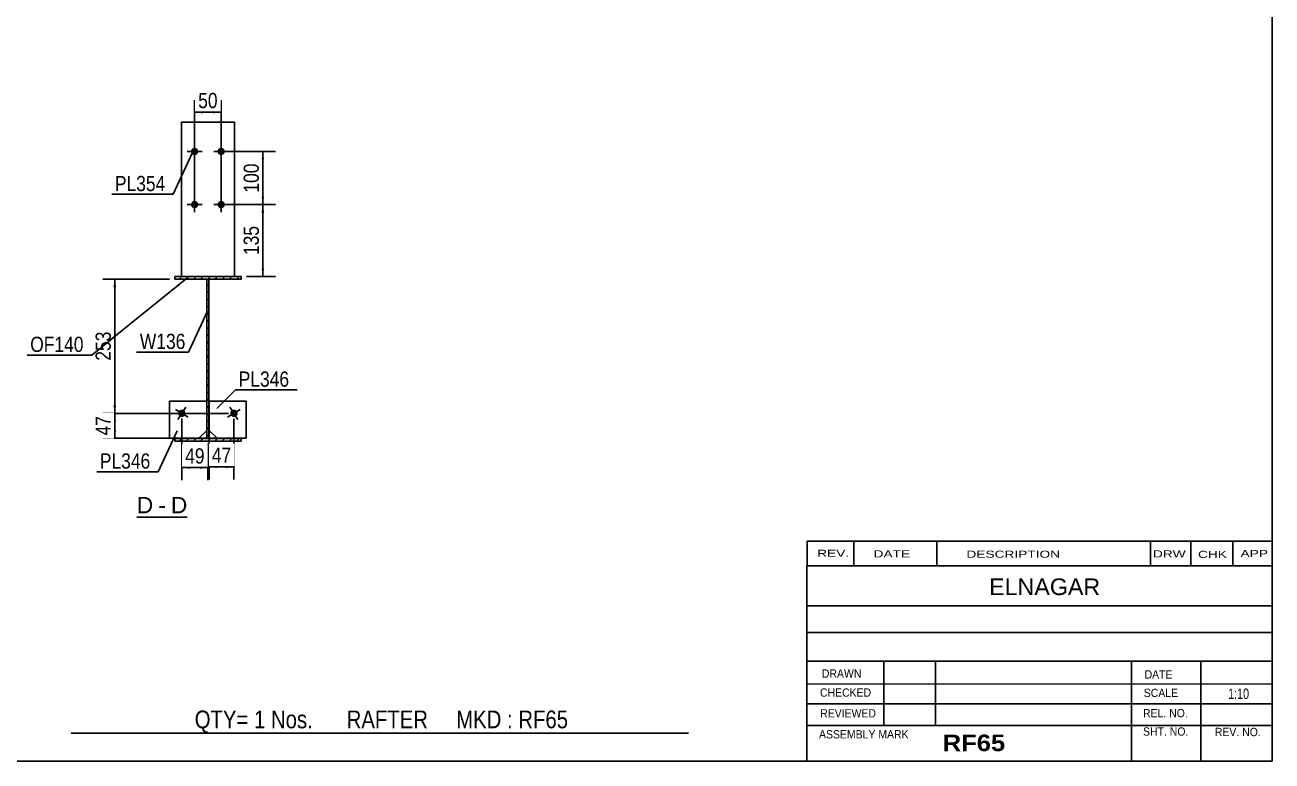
# Model space of a CAD drawing. Header units: millimetres. Extents: x -25 to 378, y -191 to 86.
# Drawn here: x 143 to 377.8, y -190.7 to -52.2 of the extents above; entities that cross this region are included whole.
import ezdxf

# ---------------------------------------------------------------- set-up
doc = ezdxf.new("R2010")
doc.units = ezdxf.units.MM
doc.linetypes.add('DXK_LINE_DOT1', pattern=[1.8814, 0.9407, -0.9407])
doc.styles.add('Arial', font='ARIAL.TTF', dxfattribs={"height": 0.2})
doc.styles.add('Arial Bold', font='ARIALBD.TTF', dxfattribs={"height": 0.2})
doc.styles.add('Arial Narrow', font='ARIALN.TTF', dxfattribs={"height": 0.2})

# ---------------------------------------------------------------- blocks, each defined once
blk = doc.blocks.new('Unknown-624479089-11088')
at = {"color": 5, "linetype": 'Continuous'}
for p, q in [((377.84, -190.68), (377.84, 86.32)), ((-22.16, -190.68), (377.84, -190.68))]:
    blk.add_line(p, q, dxfattribs=at)
blk = doc.blocks.new('Unknown-624479089-17 - 7328')
at = {"color": 7, "linetype": 'Continuous'}
blk.add_line((164.11, -144.81), (173.61, -144.81), dxfattribs=at)
at = {"color": 0, "linetype": 'Continuous'}
blk.add_wipeout([(167.19, -144.06), (167.19, -140.86), (164.11, -140.86), (164.11, -144.06)], dxfattribs=at)
blk.add_wipeout([(169.57, -144.06), (169.57, -140.86), (168.15, -140.86), (168.15, -144.06)], dxfattribs=at)
at = {"color": 96, "linetype": 'Continuous', "style": 'Arial'}
blk.add_text('D', height=3.06, dxfattribs=at).set_placement((164.11, -144.06))
at = {"color": 0, "linetype": 'Continuous'}
blk.add_wipeout([(173.61, -144.06), (173.61, -140.86), (170.53, -140.86), (170.53, -144.06)], dxfattribs=at)
at = {"color": 96, "linetype": 'Continuous', "style": 'Arial'}
for s, p in [('-', (168.15, -144.06)), ('D', (170.53, -144.06))]:
    blk.add_text(s, height=3.06, dxfattribs=at).set_placement(p)
blk = doc.blocks.new('Bolt-624479089-7430 - 7328')
at = {"linetype": 'Continuous'}
for points in [[(175.69, -75.98, -1), (174.29, -75.98, -1)], [(180.69, -75.98, -1), (179.29, -75.98, -1)], [(175.69, -85.98, -1), (174.29, -85.98, -1)], [(180.69, -85.98, -1), (179.29, -85.98, -1)]]:
    blk.add_hatch(color=3, dxfattribs=at).paths.add_polyline_path(points)
at = {"color": 3, "linetype": 'Continuous'}
for p, q in [((174.99, -74.58), (174.99, -77.38)), ((179.99, -74.58), (179.99, -77.38)), ((176.39, -75.98), (173.59, -75.98)), ((181.39, -75.98), (178.59, -75.98)), ((176.39, -85.98), (173.59, -85.98)), ((174.99, -84.58), (174.99, -87.38)), ((181.39, -85.98), (178.59, -85.98)), ((179.99, -84.58), (179.99, -87.38))]:
    blk.add_line(p, q, dxfattribs=at)
blk = doc.blocks.new('Part-624479089-7389 - 7328')
at = {"color": 2, "linetype": 'Continuous'}
for p, q in [((170.26, -129.96), (170.26, -122.96)), ((170.26, -122.96), (177.26, -122.96)), ((177.26, -122.96), (177.26, -128.46)), ((177.26, -128.46), (175.76, -129.96)), ((175.76, -129.96), (170.26, -129.96))]:
    blk.add_line(p, q, dxfattribs=at)
at = {"color": 7, "linetype": 'DXK_LINE_DOT1'}
for p, q in [((170.26, -122.96), (177.26, -122.96)), ((175.76, -129.96), (170.26, -129.96))]:
    blk.add_line(p, q, dxfattribs=at)
blk = doc.blocks.new('Part-624479089-7329 - 7328')
at = {"linetype": 'Continuous'}
h = blk.add_hatch(dxfattribs=at)
h.set_pattern_fill('', scale=0.3, style=0, pattern_type=0)
h.set_pattern_definition([(45, (171.241, -99.485), (-0.67352, 0.67352), [])])
h.paths.add_polyline_path([(183.74, -99.49), (171.24, -99.49), (171.24, -99.99), (183.74, -99.99)])
at = {"color": 2, "linetype": 'Continuous'}
for p, q in [((171.24, -99.49), (183.74, -99.49)), ((171.24, -99.99), (171.24, -99.49)), ((183.74, -99.99), (171.24, -99.99)), ((183.74, -99.49), (183.74, -99.99))]:
    blk.add_line(p, q, dxfattribs=at)
blk = doc.blocks.new('Part-624479089-7358 - 7328')
at = {"color": 2, "linetype": 'Continuous'}
for p, q in [((172.49, -70.49), (172.49, -99.49)), ((182.49, -70.49), (172.49, -70.49)), ((182.49, -70.49), (182.49, -99.49))]:
    blk.add_line(p, q, dxfattribs=at)
at = {"color": 7, "linetype": 'DXK_LINE_DOT1'}
for p, q in [((182.49, -70.49), (172.49, -70.49)), ((182.49, -99.49), (172.49, -99.49))]:
    blk.add_line(p, q, dxfattribs=at)
blk = doc.blocks.new('Part-624479089-7334 - 7328')
at = {"linetype": 'Continuous'}
h = blk.add_hatch(dxfattribs=at)
h.set_pattern_fill('', scale=0.3, style=0, pattern_type=0)
h.set_pattern_definition([(45, (171.241, -129.985), (-0.67352, 0.67352), [])])
h.paths.add_polyline_path([(183.74, -129.99), (171.24, -129.99), (171.24, -130.49), (183.74, -130.49)])
at = {"color": 2, "linetype": 'Continuous'}
for p, q in [((171.24, -129.99), (183.74, -129.99)), ((171.24, -130.49), (171.24, -129.99)), ((183.74, -130.49), (171.24, -130.49)), ((183.74, -129.99), (183.74, -130.49))]:
    blk.add_line(p, q, dxfattribs=at)
blk = doc.blocks.new('Part-624479089-7392 - 7328')
at = {"color": 2, "linetype": 'Continuous'}
for p, q in [((177.72, -128.46), (177.72, -122.96)), ((177.72, -122.96), (184.72, -122.96)), ((184.72, -122.96), (184.72, -129.96)), ((179.22, -129.96), (177.72, -128.46)), ((184.72, -129.96), (179.22, -129.96))]:
    blk.add_line(p, q, dxfattribs=at)
at = {"color": 7, "linetype": 'DXK_LINE_DOT1'}
for p, q in [((177.72, -122.96), (184.72, -122.96)), ((179.22, -129.96), (184.72, -129.96))]:
    blk.add_line(p, q, dxfattribs=at)
blk = doc.blocks.new('Part-624479089-7415 - 7328')
at = {"linetype": 'Continuous'}
h = blk.add_hatch(dxfattribs=at)
h.set_pattern_fill('', scale=0.3, style=0, pattern_type=0)
h.set_pattern_definition([(45, (177.291, -99.985), (-0.67352, 0.67352), [])])
h.paths.add_polyline_path([(177.69, -99.99), (177.29, -99.99), (177.29, -129.99), (177.69, -129.99)])
at = {"color": 2, "linetype": 'Continuous'}
for p, q in [((177.29, -99.99), (177.69, -99.99)), ((177.29, -129.99), (177.29, -99.99)), ((177.69, -99.99), (177.69, -129.99)), ((177.69, -129.99), (177.29, -129.99))]:
    blk.add_line(p, q, dxfattribs=at)
blk = doc.blocks.new('Bolt-624479089-7457 - 7328')
at = {"linetype": 'Continuous'}
blk.add_hatch(color=3, dxfattribs=at).paths.add_polyline_path([(172.96, -124.66, -1), (172.22, -125.85, -1)])
at = {"color": 3, "linetype": 'Continuous'}
for p, q in [((173.34, -124.07), (171.85, -126.44)), ((171.41, -124.51), (173.78, -126))]:
    blk.add_line(p, q, dxfattribs=at)
blk = doc.blocks.new('Bolt-624479089-7460 - 7328')
at = {"linetype": 'Continuous'}
blk.add_hatch(color=3, dxfattribs=at).paths.add_polyline_path([(182.76, -125.85, -1), (182.02, -124.66, -1)])
at = {"color": 3, "linetype": 'Continuous'}
for p, q in [((183.14, -126.44), (181.65, -124.07)), ((183.58, -124.51), (181.21, -126))]:
    blk.add_line(p, q, dxfattribs=at)
blk = doc.blocks.new('StraightDimension-624479089-17710 - 7328')
at = {"linetype": 'Continuous'}
for points in [[(187.59, -87.48), (187.84, -85.98), (188.09, -87.48)], [(188.09, -97.99), (187.84, -99.49), (187.59, -97.99)]]:
    blk.add_hatch(color=7, dxfattribs=at).paths.add_polyline_path(points)
at = {"color": 7, "linetype": 'Continuous'}
for p, q in [((180.99, -85.98), (190.24, -85.98)), ((187.84, -99.49), (187.84, -85.98)), ((184.74, -99.49), (190.24, -99.49))]:
    blk.add_line(p, q, dxfattribs=at)
at = {"color": 0}
blk.add_wipeout([(187.69, -89.39), (183.49, -89.39), (183.49, -96.08), (187.69, -96.08)], dxfattribs=at)
at = {"color": 3, "style": 'Arial Narrow'}
blk.add_text('135', height=2.863, rotation=90.0002, dxfattribs=at).set_placement((187.09, -95.48))
blk = doc.blocks.new('StraightDimension-624479089-17606 - 7328')
at = {"linetype": 'Continuous'}
for points in [[(179.22, -135.57), (177.72, -135.32), (179.22, -135.07)], [(180.89, -135.07), (182.39, -135.32), (180.89, -135.57)]]:
    blk.add_hatch(color=7, dxfattribs=at).paths.add_polyline_path(points)
at = {"color": 7, "linetype": 'Continuous'}
for p, q in [((182.39, -126.26), (182.39, -137.72)), ((177.72, -128.34), (177.72, -137.72)), ((177.72, -135.32), (182.39, -135.32))]:
    blk.add_line(p, q, dxfattribs=at)
at = {"color": 0}
blk.add_wipeout([(182.48, -135.17), (182.48, -130.97), (177.63, -130.97), (177.63, -135.17)], dxfattribs=at)
at = {"color": 3, "style": 'Arial Narrow'}
blk.add_text('47', height=2.863, dxfattribs=at).set_placement((178.23, -134.57))
blk = doc.blocks.new('StraightDimension-624479089-17555 - 7328')
at = {"linetype": 'Continuous'}
for points in [[(174.09, -135.71), (172.59, -135.46), (174.09, -135.21)], [(175.99, -135.21), (177.49, -135.46), (175.99, -135.71)]]:
    blk.add_hatch(color=7, dxfattribs=at).paths.add_polyline_path(points)
at = {"color": 7, "linetype": 'Continuous'}
for p, q in [((172.59, -126.26), (172.59, -137.86)), ((177.49, -130.99), (177.49, -137.86)), ((172.59, -135.46), (177.49, -135.46))]:
    blk.add_line(p, q, dxfattribs=at)
at = {"color": 0}
blk.add_wipeout([(177.47, -135.31), (177.47, -131.11), (172.61, -131.11), (172.61, -135.31)], dxfattribs=at)
at = {"color": 3, "style": 'Arial Narrow'}
blk.add_text('49', height=2.863, dxfattribs=at).set_placement((173.21, -134.71))
blk = doc.blocks.new('StraightDimension-624479089-17648 - 7328')
at = {"linetype": 'Continuous'}
for points in [[(159.71, -101.49), (159.96, -99.99), (160.21, -101.49)], [(160.21, -123.76), (159.96, -125.26), (159.71, -123.76)]]:
    blk.add_hatch(color=7, dxfattribs=at).paths.add_polyline_path(points)
at = {"color": 7, "linetype": 'Continuous'}
for p, q in [((170.24, -99.99), (157.71, -99.99)), ((159.96, -125.26), (159.96, -99.99)), ((181.39, -125.26), (157.71, -125.26))]:
    blk.add_line(p, q, dxfattribs=at)
at = {"color": 0}
blk.add_wipeout([(159.81, -109.28), (155.61, -109.28), (155.61, -115.96), (159.81, -115.96)], dxfattribs=at)
at = {"color": 3, "style": 'Arial Narrow'}
blk.add_text('253', height=2.863, rotation=90.0002, dxfattribs=at).set_placement((159.21, -115.36))
blk = doc.blocks.new('StraightDimension-624479089-17649 - 7328')
at = {"linetype": 'Continuous'}
for points in [[(159.71, -126.76), (159.96, -125.26), (160.21, -126.76)], [(160.21, -128.46), (159.96, -129.96), (159.71, -128.46)]]:
    blk.add_hatch(color=7, dxfattribs=at).paths.add_polyline_path(points)
at = {"color": 7, "linetype": 'Continuous'}
for p, q in [((181.39, -125.26), (157.71, -125.26)), ((159.96, -129.96), (159.96, -125.26)), ((183.72, -129.96), (157.71, -129.96))]:
    blk.add_line(p, q, dxfattribs=at)
at = {"color": 0}
blk.add_wipeout([(159.81, -125.18), (155.61, -125.18), (155.61, -130.03), (159.81, -130.03)], dxfattribs=at)
at = {"color": 3, "style": 'Arial Narrow'}
blk.add_text('47', height=2.863, rotation=90.0002, dxfattribs=at).set_placement((159.21, -129.43))
blk = doc.blocks.new('StraightDimension-624479089-17709 - 7328')
at = {"linetype": 'Continuous'}
for points in [[(187.59, -77.48), (187.84, -75.98), (188.09, -77.48)], [(188.09, -84.48), (187.84, -85.98), (187.59, -84.48)]]:
    blk.add_hatch(color=7, dxfattribs=at).paths.add_polyline_path(points)
at = {"color": 7, "linetype": 'Continuous'}
for p, q in [((180.99, -75.98), (190.24, -75.98)), ((187.84, -85.98), (187.84, -75.98)), ((180.99, -85.98), (190.24, -85.98))]:
    blk.add_line(p, q, dxfattribs=at)
at = {"color": 0}
blk.add_wipeout([(187.69, -77.64), (183.49, -77.64), (183.49, -84.33), (187.69, -84.33)], dxfattribs=at)
at = {"color": 3, "style": 'Arial Narrow'}
blk.add_text('100', height=2.863, rotation=90.0002, dxfattribs=at).set_placement((187.09, -83.73))
blk = doc.blocks.new('StraightDimension-624479089-17769 - 7328')
at = {"linetype": 'Continuous'}
for points in [[(176.49, -68.83), (174.99, -68.58), (176.49, -68.33)], [(178.49, -68.33), (179.99, -68.58), (178.49, -68.83)]]:
    blk.add_hatch(color=7, dxfattribs=at).paths.add_polyline_path(points)
at = {"color": 7, "linetype": 'Continuous'}
for p, q in [((174.99, -84.98), (174.99, -66.33)), ((179.99, -84.98), (179.99, -66.33)), ((174.99, -68.58), (179.99, -68.58))]:
    blk.add_line(p, q, dxfattribs=at)
at = {"color": 0}
blk.add_wipeout([(179.92, -68.43), (179.92, -64.23), (175.06, -64.23), (175.06, -68.43)], dxfattribs=at)
at = {"color": 3, "style": 'Arial Narrow'}
blk.add_text('50', height=2.863, dxfattribs=at).set_placement((175.66, -67.83))
blk = doc.blocks.new('CBS_CALLOFF-624479089-19395')
at = {"color": 7, "linetype": 'Continuous'}
blk.add_line((151.72, -185.41), (267.95, -185.43), dxfattribs=at)
at = {"color": 3, "linetype": 'Continuous', "style": 'Arial Narrow'}
blk.add_text('QTY= 1 Nos.      RAFTER     MKD : RF65', height=3.3405, dxfattribs=at).set_placement((175.01, -184.52))
blk = doc.blocks.new('CBS_NAME_BLOG-624479089-19396')
at = {"color": 7, "linetype": 'Continuous'}
for p, q in [((290.25, -153.93), (377.76, -153.93)), ((290.25, -190.64), (290.25, -153.93)), ((290.25, -161.47), (377.77, -161.47)), ((290.32, -166.52), (377.84, -166.52)), ((290.25, -171.9), (377.76, -171.9)), ((304.77, -184), (304.77, -171.9)), ((314.45, -183.98), (314.45, -171.91)), ((351.37, -190.64), (351.37, -171.91)), ((364.42, -190.64), (364.42, -171.9)), ((290.25, -176.2), (377.84, -176.18)), ((290.25, -179.94), (377.76, -179.94)), ((290.25, -183.98), (377.76, -183.98)), ((290.25, -190.68), (377.84, -190.68))]:
    blk.add_line(p, q, dxfattribs=at)
at = {"color": 3, "linetype": 'Continuous', "style": 'Arial'}
blk.add_text('ELNAGAR', height=3.133, dxfattribs=at).set_placement((324.57, -159.46))
at = {"color": 3, "linetype": 'Continuous'}
for s, height, style, width, p in [('DRAWN', 1.566, 'Arial', 0.9, (293.08, -175)), ('DATE', 1.566, 'Arial', 0.9, (353.84, -175.17)), ('CHECKED', 1.566, 'Arial', 0.9, (292.73, -178.58)), ('SCALE', 1.566, 'Arial', 0.9, (353.69, -178.64)), ('1:10', 1.957, 'Arial Narrow', 0.9, (369.58, -179)), ('REVIEWED', 1.566, 'Arial', 0.9, (292.77, -182.49)), ('REL. NO.', 1.566, 'Arial', 0.9, (353.55, -182.45)), ('ASSEMBLY MARK', 1.5663, 'Arial', 0.9, (292.55, -186.43)), ('SHT. NO.', 1.566, 'Arial', 0.9, (353.55, -185.91)), ('REV. NO.', 1.566, 'Arial', 0.9, (367.07, -186)), ('RF65', 3.131, 'Arial Bold', 1.1, (315.83, -188.83))]:
    blk.add_text(s, height=height, dxfattribs=dict(at, style=style, width=width)).set_placement(p)
blk = doc.blocks.new('CBS_REVISION-624479089-19397')
at = {"color": 7, "linetype": 'Continuous'}
for p, q in [((290.33, -149.3), (377.83, -149.3)), ((290.33, -149.3), (290.33, -153.93)), ((299.13, -149.3), (299.13, -153.93)), ((314.72, -149.3), (314.72, -153.87)), ((354.98, -149.3), (354.98, -153.93)), ((362.52, -149.3), (362.52, -153.93)), ((370.47, -149.3), (370.47, -153.93)), ((290.33, -153.93), (377.83, -153.93))]:
    blk.add_line(p, q, dxfattribs=at)
at = {"color": 7, "style": 'Arial Narrow', "width": 1.7}
for s, height, p in [('REV.', 1.326, (292.19, -152.26)), ('DATE', 1.326, (302.81, -152.37)), ('DESCRIPTION', 1.3257, (320.29, -152.43)), ('DRW', 1.326, (355.41, -152.37)), ('CHK', 1.326, (363.89, -152.46)), ('APP', 1.326, (371.9, -152.3))]:
    blk.add_text(s, height=height, dxfattribs=at).set_placement(p)
blk = doc.blocks.new('Mark-624479089-17534 - 7328')
at = {"color": 7, "linetype": 'Continuous'}
blk.add_line((171.69, -128.53), (168.15, -136.26), dxfattribs=at)
at = {"color": 0}
blk.add_wipeout([(166.65, -135.66), (166.65, -132.66), (157.15, -132.66), (157.15, -135.66)], dxfattribs=at)
blk.add_wipeout([(166.65, -135.66), (166.65, -132.66), (157.15, -132.66), (157.15, -135.66)], dxfattribs=at)
at = {"color": 7, "linetype": 'Continuous'}
blk.add_line((156.55, -136.26), (168.15, -136.26), dxfattribs=at)
at = {"color": 3, "style": 'Arial Narrow'}
blk.add_text('PL346', height=2.863, dxfattribs=at).set_placement((157.15, -135.66))
blk = doc.blocks.new('Mark-624479089-17537 - 7328')
at = {"color": 0}
blk.add_wipeout([(192.79, -120.25), (192.79, -117.25), (183.29, -117.25), (183.29, -120.25)], dxfattribs=at)
blk.add_wipeout([(192.79, -120.25), (192.79, -117.25), (183.29, -117.25), (183.29, -120.25)], dxfattribs=at)
at = {"color": 7, "linetype": 'Continuous'}
for p, q in [((179.15, -124.38), (182.69, -120.85)), ((182.69, -120.85), (194.29, -120.85))]:
    blk.add_line(p, q, dxfattribs=at)
at = {"color": 3, "style": 'Arial Narrow'}
blk.add_text('PL346', height=2.863, dxfattribs=at).set_placement((183.29, -120.25))
blk = doc.blocks.new('Mark-624479089-17540 - 7328')
at = {"color": 0}
blk.add_wipeout([(173.26, -113.15), (173.26, -110.15), (164.68, -110.15), (164.68, -113.15)], dxfattribs=at)
blk.add_wipeout([(173.26, -113.15), (173.26, -110.15), (164.68, -110.15), (164.68, -113.15)], dxfattribs=at)
at = {"color": 7, "linetype": 'Continuous'}
for p in [(177.4, -106.01), (164.08, -113.75)]:
    blk.add_line(p, (173.86, -113.75), dxfattribs=at)
at = {"color": 3, "style": 'Arial Narrow'}
blk.add_text('W136', height=2.863, dxfattribs=at).set_placement((164.68, -113.15))
blk = doc.blocks.new('Mark-624479089-17546 - 7328')
at = {"color": 7, "linetype": 'Continuous'}
blk.add_line((173.77, -99.61), (155.58, -114.31), dxfattribs=at)
at = {"color": 0}
blk.add_wipeout([(154.08, -113.71), (154.08, -110.71), (144.04, -110.71), (144.04, -113.71)], dxfattribs=at)
blk.add_wipeout([(154.08, -113.71), (154.08, -110.71), (144.04, -110.71), (144.04, -113.71)], dxfattribs=at)
at = {"color": 7, "linetype": 'Continuous'}
blk.add_line((143.44, -114.31), (155.58, -114.31), dxfattribs=at)
at = {"color": 3, "style": 'Arial Narrow'}
blk.add_text('OF140', height=2.863, dxfattribs=at).set_placement((144.04, -113.71))
blk = doc.blocks.new('Mark-624479089-17549 - 7328')
at = {"color": 7, "linetype": 'Continuous'}
blk.add_line((174.52, -76.31), (170.98, -84.05), dxfattribs=at)
at = {"color": 0}
blk.add_wipeout([(169.48, -83.45), (169.48, -80.45), (159.98, -80.45), (159.98, -83.45)], dxfattribs=at)
blk.add_wipeout([(169.48, -83.45), (169.48, -80.45), (159.98, -80.45), (159.98, -83.45)], dxfattribs=at)
at = {"color": 7, "linetype": 'Continuous'}
blk.add_line((159.38, -84.05), (170.98, -84.05), dxfattribs=at)
at = {"color": 3, "style": 'Arial Narrow'}
blk.add_text('PL354', height=2.863, dxfattribs=at).set_placement((159.98, -83.45))

msp = doc.modelspace()

# ---------------------------------------------------------------- block references
for name in ['Unknown-624479089-11088', 'Part-624479089-7358 - 7328', 'Bolt-624479089-7430 - 7328', 'Part-624479089-7329 - 7328', 'Part-624479089-7415 - 7328', 'Part-624479089-7389 - 7328', 'Bolt-624479089-7457 - 7328', 'Part-624479089-7392 - 7328', 'Bolt-624479089-7460 - 7328', 'Part-624479089-7334 - 7328', 'CBS_REVISION-624479089-19397', 'CBS_NAME_BLOG-624479089-19396', 'CBS_CALLOFF-624479089-19395']:
    msp.add_blockref(name, (0, 0))

# ---------------------------------------------------------------- next in the draw order: block references
for name in ['StraightDimension-624479089-17710 - 7328', 'StraightDimension-624479089-17606 - 7328', 'Unknown-624479089-17 - 7328']:
    msp.add_blockref(name, (0, 0))

# ---------------------------------------------------------------- next in the draw order: block references
for name in ['StraightDimension-624479089-17709 - 7328', 'StraightDimension-624479089-17555 - 7328']:
    msp.add_blockref(name, (0, 0))

# ---------------------------------------------------------------- next in the draw order: block references
for name in ['StraightDimension-624479089-17769 - 7328', 'StraightDimension-624479089-17648 - 7328']:
    msp.add_blockref(name, (0, 0))

# ---------------------------------------------------------------- next in the draw order: block references
for name in ['Mark-624479089-17549 - 7328', 'Mark-624479089-17540 - 7328', 'StraightDimension-624479089-17649 - 7328']:
    msp.add_blockref(name, (0, 0))

# ---------------------------------------------------------------- next in the draw order: block references
for name in ['Mark-624479089-17546 - 7328', 'Mark-624479089-17537 - 7328', 'Mark-624479089-17534 - 7328']:
    msp.add_blockref(name, (0, 0))

doc.saveas('drawing.dxf')
